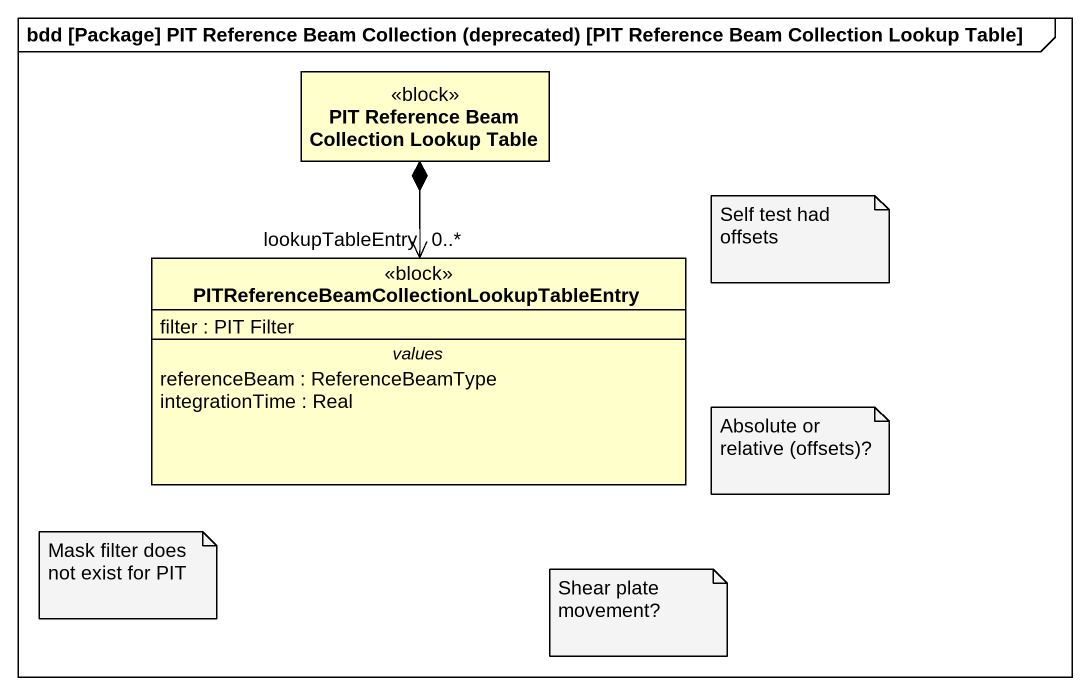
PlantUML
@startuml
mainframe bdd [Package] PIT Reference Beam Collection (deprecated) [PIT Reference Beam Collection Lookup Table]
hide circle
hide empty members
class "PIT Reference Beam Collection Lookup Table" as PIT_Reference_Beam <<block>>
class "PITReferenceBeamCollectionLookupTableEntry" as PITReferenceBeamCollectionLo <<block>> {
  filter : PIT Filter
  -- values --
  referenceBeam : ReferenceBeamType
  integrationTime : Real
}
PIT_Reference_Beam *--> "lookupTableEntry\n0..*" PITReferenceBeamCollectionLo
note as N1
  Self test had offsets
end note
note as N2
  Absolute or relative (offsets)?
end note
note as N3
  Mask filter does not exist for PIT
end note
note as N4
  Shear plate movement?
end note
@enduml
